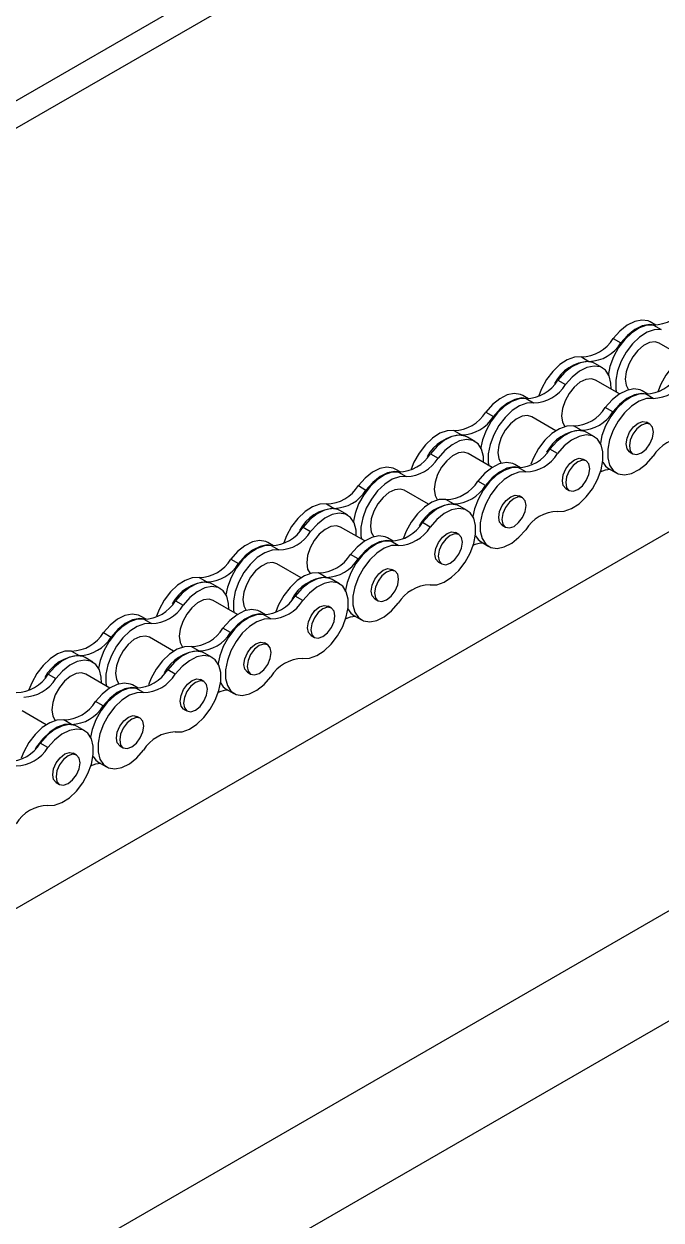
# Model space of a CAD drawing. Header units: metres. Extents: x 0 to 21025, y 0 to 14850.
# Drawn here: x 12729.4 to 12819.2, y 5215.6 to 5384.3 of the extents above; entities that cross this region are included whole.
import ezdxf

# ---------------------------------------------------------------- set-up
doc = ezdxf.new("R2010")
doc.units = ezdxf.units.M
doc.header["$LTSCALE"] = 25
doc.layers.add('SL4', color=4, linetype='Continuous')

msp = doc.modelspace()

# ---------------------------------------------------------------- linework, layer by layer
at = {"layer": 'SL4'}
for p, q in [((12132.155, 5029.361), (13069.054, 5570.221)), ((12132.155, 5025.472), (13069.054, 5566.332)), ((12230.818, 4972.404), (13167.717, 5513.264)), ((12277.116, 4945.677), (13214.015, 5486.537)), ((13220.75, 5474.871), (12283.851, 4934.011)), ((12818.466, 5341.819), (12817.667, 5342.281)), ((12818.134, 5341.847), (12819.209, 5341.227)), ((12812.462, 5339.938), (12813.537, 5339.317)), ((12822.351, 5337.313), (12818.944, 5339.28)), ((12807.972, 5337.345), (12809.046, 5336.725)), ((12810.943, 5335.793), (12809.869, 5336.414)), ((12804.664, 5334.071), (12805.739, 5333.45)), ((12813.37, 5332.129), (12809.963, 5334.096)), ((12800.506, 5331.451), (12799.706, 5331.912)), ((12800.174, 5331.479), (12801.248, 5330.858)), ((12817.35, 5332.095), (12816.551, 5332.556)), ((12818.093, 5331.502), (12817.018, 5332.123)), ((12794.501, 5329.569), (12795.576, 5328.949)), ((12812.421, 5329.593), (12811.346, 5330.213)), ((12804.39, 5326.945), (12800.983, 5328.912)), ((12807.931, 5327.001), (12806.856, 5327.621)), ((12817.643, 5327.86), (12817.178, 5328.128)), ((12790.011, 5326.977), (12791.086, 5326.357)), ((12792.983, 5325.425), (12791.908, 5326.046)), ((12809.828, 5326.069), (12808.753, 5326.69)), ((12804.623, 5323.726), (12803.548, 5324.347)), ((12786.703, 5323.702), (12787.778, 5323.082)), ((12795.41, 5321.761), (12792.003, 5323.728)), ((12808.663, 5322.675), (12808.197, 5322.944)), ((12814.779, 5323.974), (12815.245, 5323.705)), ((12782.545, 5321.082), (12781.746, 5321.544)), ((12782.213, 5321.11), (12783.288, 5320.49)), ((12799.39, 5321.726), (12798.59, 5322.188)), ((12800.133, 5321.134), (12799.058, 5321.754)), ((12811.813, 5321.62), (12812.888, 5320.999)), ((12776.541, 5319.201), (12777.616, 5318.58)), ((12794.46, 5319.224), (12793.385, 5319.845)), ((12786.43, 5316.577), (12783.023, 5318.543)), ((12799.683, 5317.491), (12799.217, 5317.76)), ((12805.799, 5318.79), (12806.265, 5318.521)), ((12772.051, 5316.609), (12773.125, 5315.988)), ((12789.97, 5316.632), (12788.895, 5317.253)), ((12791.867, 5315.701), (12790.792, 5316.321)), ((12775.022, 5315.057), (12773.948, 5315.677)), ((12768.743, 5313.334), (12769.818, 5312.714)), ((12777.449, 5311.393), (12774.042, 5313.359)), ((12786.662, 5313.358), (12785.587, 5313.978)), ((12790.703, 5312.307), (12790.237, 5312.576)), ((12796.819, 5313.606), (12797.284, 5313.337)), ((12764.585, 5310.714), (12763.785, 5311.176)), ((12764.253, 5310.742), (12765.327, 5310.121)), ((12781.429, 5311.358), (12780.63, 5311.82)), ((12782.172, 5310.766), (12781.097, 5311.386)), ((12793.853, 5311.252), (12794.928, 5310.631)), ((12776.5, 5308.856), (12775.425, 5309.477)), ((12758.58, 5308.832), (12759.655, 5308.212)), ((12768.469, 5306.208), (12765.062, 5308.175)), ((12781.722, 5307.123), (12781.257, 5307.392)), ((12787.839, 5308.421), (12788.304, 5308.153)), ((12754.09, 5306.24), (12755.165, 5305.62)), ((12772.01, 5306.264), (12770.935, 5306.884)), ((12773.907, 5305.333), (12772.832, 5305.953)), ((12757.062, 5304.688), (12755.987, 5305.309)), ((12750.782, 5302.966), (12751.857, 5302.345)), ((12759.489, 5301.024), (12756.082, 5302.991)), ((12768.702, 5302.989), (12767.627, 5303.61)), ((12778.858, 5303.237), (12779.324, 5302.968)), ((12746.624, 5300.346), (12745.825, 5300.807)), ((12763.469, 5300.99), (12762.669, 5301.451)), ((12764.212, 5300.397), (12763.137, 5301.018)), ((12772.742, 5301.939), (12772.276, 5302.207)), ((12775.892, 5300.883), (12776.967, 5300.263)), ((12746.292, 5300.374), (12747.367, 5299.753)), ((12758.539, 5298.488), (12757.464, 5299.108)), ((12740.62, 5298.464), (12741.695, 5297.844)), ((12750.509, 5295.84), (12747.102, 5297.807)), ((12769.878, 5298.053), (12770.344, 5297.784)), ((12736.13, 5295.872), (12737.204, 5295.251)), ((12754.049, 5295.896), (12752.974, 5296.516)), ((12755.946, 5294.964), (12754.871, 5295.585)), ((12763.762, 5296.754), (12763.296, 5297.023)), ((12739.101, 5294.32), (12738.027, 5294.94)), ((12732.822, 5292.597), (12733.897, 5291.977)), ((12741.528, 5290.656), (12738.121, 5292.623)), ((12750.741, 5292.621), (12749.666, 5293.241)), ((12760.898, 5292.869), (12761.363, 5292.6)), ((12745.508, 5290.621), (12744.709, 5291.083)), ((12746.251, 5290.029), (12745.176, 5290.649)), ((12754.782, 5291.57), (12754.316, 5291.839)), ((12757.932, 5290.515), (12759.007, 5289.894)), ((12732.548, 5285.472), (12729.141, 5287.438)), ((12740.579, 5288.119), (12739.504, 5288.74)), ((12751.918, 5287.685), (12752.383, 5287.416)), ((12736.089, 5285.527), (12735.014, 5286.148)), ((12745.801, 5286.386), (12745.336, 5286.655)), ((12737.986, 5284.596), (12736.911, 5285.216)), ((12732.781, 5282.253), (12731.706, 5282.873)), ((12742.937, 5282.5), (12743.403, 5282.232)), ((12736.821, 5281.202), (12736.355, 5281.471)), ((12739.971, 5280.146), (12741.046, 5279.526)), ((12733.957, 5277.316), (12734.423, 5277.047))]:
    msp.add_line(p, q, dxfattribs=at)
at = {"layer": 'SL4', "flags": 128}
for points in [[(12818.134, 5341.847), (12817.185, 5341.816), (12816.154, 5341.448), (12815.106, 5340.768), (12814.108, 5339.817), (12813.222, 5338.657), (12812.503, 5337.358), (12811.997, 5336.004), (12811.743, 5334.743)], [(12817.667, 5342.281), (12817.374, 5342.419), (12816.488, 5342.556), (12815.49, 5342.354), (12814.442, 5341.825), (12813.411, 5341.002), (12812.462, 5339.938)], [(12819.209, 5341.227), (12818.259, 5341.195), (12817.229, 5340.828), (12816.181, 5340.147), (12815.183, 5339.197), (12814.296, 5338.036), (12813.578, 5336.738), (12813.072, 5335.384), (12812.811, 5334.059), (12812.811, 5332.847), (12812.885, 5332.41)], [(12818.384, 5341.822), (12817.563, 5341.936), (12816.564, 5341.734), (12815.517, 5341.205), (12814.486, 5340.382), (12813.537, 5339.317)], [(12818.944, 5339.28), (12818.364, 5339.459), (12817.587, 5339.363), (12816.755, 5338.954), (12815.941, 5338.27), (12815.218, 5337.371), (12814.65, 5336.337), (12814.288, 5335.259), (12814.164, 5334.234)], [(12824.816, 5337.99), (12823.867, 5337.958), (12822.836, 5337.591), (12821.788, 5336.91), (12820.79, 5335.96), (12819.904, 5334.799), (12819.185, 5333.501), (12818.759, 5332.409)], [(12807.972, 5337.345), (12807.022, 5337.314), (12805.991, 5336.947), (12804.944, 5336.266), (12803.945, 5335.316), (12803.059, 5334.155), (12802.34, 5332.857), (12801.914, 5331.765)], [(12809.869, 5336.414), (12809.576, 5336.552), (12808.69, 5336.69), (12807.692, 5336.488), (12806.644, 5335.958), (12805.613, 5335.136), (12804.664, 5334.071)], [(12812.164, 5332.826), (12812.137, 5333.67), (12811.876, 5334.693), (12811.37, 5335.463), (12810.651, 5335.932), (12809.765, 5336.069), (12808.766, 5335.867), (12807.719, 5335.338), (12806.688, 5334.515), (12805.739, 5333.45)], [(12809.963, 5334.096), (12809.384, 5334.275), (12808.607, 5334.179), (12807.774, 5333.77), (12806.961, 5333.086), (12806.238, 5332.187), (12805.67, 5331.152), (12805.308, 5330.075), (12805.183, 5329.05)], [(12816.551, 5332.556), (12816.259, 5332.695), (12815.372, 5332.832), (12814.374, 5332.63), (12813.326, 5332.101), (12812.295, 5331.278), (12811.346, 5330.213)], [(12814.164, 5334.234), (12814.288, 5333.353), (12814.633, 5332.713)], [(12800.174, 5331.479), (12799.224, 5331.447), (12798.193, 5331.08), (12797.146, 5330.399), (12796.147, 5329.449), (12795.261, 5328.288), (12794.542, 5326.99), (12794.037, 5325.636), (12793.782, 5324.374)], [(12799.706, 5331.912), (12799.414, 5332.051), (12798.527, 5332.188), (12797.529, 5331.986), (12796.482, 5331.457), (12795.451, 5330.634), (12794.501, 5329.569)], [(12800.423, 5331.453), (12799.602, 5331.568), (12798.604, 5331.365), (12797.556, 5330.836), (12796.525, 5330.013), (12795.576, 5328.949)], [(12817.018, 5332.123), (12816.069, 5332.091), (12815.038, 5331.724), (12813.99, 5331.044), (12812.992, 5330.093), (12812.106, 5328.932), (12811.387, 5327.634), (12810.881, 5326.28), (12810.65, 5325.198)], [(12818.093, 5331.502), (12817.144, 5331.471), (12816.113, 5331.103), (12815.065, 5330.423), (12814.067, 5329.473), (12813.181, 5328.312), (12812.462, 5327.014), (12811.956, 5325.66), (12811.695, 5324.335), (12811.695, 5323.123), (12811.956, 5322.1), (12812.462, 5321.33), (12813.181, 5320.861), (12814.067, 5320.724), (12815.065, 5320.926), (12816.113, 5321.455), (12817.144, 5322.278), (12818.093, 5323.343)], [(12817.268, 5332.098), (12816.447, 5332.212), (12815.449, 5332.01), (12814.401, 5331.48), (12813.37, 5330.658), (12812.421, 5329.593)], [(12801.248, 5330.858), (12800.299, 5330.827), (12799.268, 5330.459), (12798.221, 5329.779), (12797.222, 5328.829), (12796.336, 5327.668), (12795.617, 5326.369), (12795.111, 5325.015), (12794.85, 5323.691), (12794.85, 5322.479), (12794.924, 5322.041)], [(12800.983, 5328.912), (12800.403, 5329.091), (12799.626, 5328.994), (12798.794, 5328.586), (12797.98, 5327.902), (12797.257, 5327.002), (12796.69, 5325.968), (12796.328, 5324.891), (12796.203, 5323.866)], [(12806.856, 5327.621), (12805.906, 5327.59), (12804.875, 5327.222), (12803.828, 5326.542), (12802.83, 5325.591), (12801.943, 5324.431), (12801.225, 5323.132), (12800.857, 5322.218)], [(12805.183, 5329.05), (12805.308, 5328.169), (12805.653, 5327.529)], [(12814.283, 5325.072), (12814.412, 5325.896), (12814.779, 5326.744), (12815.329, 5327.486), (12815.979, 5328.01), (12816.628, 5328.235), (12817.178, 5328.128)], [(12814.748, 5324.803), (12814.877, 5324.128), (12815.245, 5323.705), (12815.795, 5323.598), (12816.444, 5323.824), (12817.093, 5324.348), (12817.643, 5325.09), (12818.011, 5325.937), (12818.14, 5326.761), (12818.011, 5327.436), (12817.643, 5327.859), (12817.093, 5327.966), (12816.444, 5327.741), (12815.795, 5327.217), (12815.245, 5326.475), (12814.877, 5325.627), (12814.748, 5324.803)], [(12790.011, 5326.977), (12789.062, 5326.946), (12788.031, 5326.578), (12786.983, 5325.898), (12785.985, 5324.947), (12785.098, 5323.786), (12784.38, 5322.488), (12783.994, 5321.518)], [(12791.908, 5326.046), (12791.616, 5326.184), (12790.729, 5326.321), (12789.731, 5326.119), (12788.684, 5325.59), (12787.653, 5324.767), (12786.703, 5323.702)], [(12808.753, 5326.69), (12808.461, 5326.828), (12807.574, 5326.965), (12806.576, 5326.763), (12805.528, 5326.234), (12804.497, 5325.411), (12803.548, 5324.347)], [(12804.623, 5315.566), (12805.572, 5315.598), (12806.603, 5315.965), (12807.651, 5316.646), (12808.649, 5317.596), (12809.535, 5318.757), (12810.254, 5320.055), (12810.76, 5321.409), (12811.021, 5322.734), (12811.021, 5323.946), (12810.76, 5324.969), (12810.254, 5325.739), (12809.535, 5326.208), (12808.649, 5326.345), (12807.651, 5326.143), (12806.603, 5325.614), (12805.572, 5324.791), (12804.623, 5323.726)], [(12794.203, 5322.457), (12794.176, 5323.302), (12793.915, 5324.325), (12793.409, 5325.095), (12792.691, 5325.563), (12791.804, 5325.701), (12790.806, 5325.499), (12789.758, 5324.97), (12788.728, 5324.147), (12787.778, 5323.082)], [(12814.779, 5323.974), (12814.779, 5323.974), (12814.412, 5324.397), (12814.283, 5325.072)], [(12792.003, 5323.728), (12791.423, 5323.907), (12790.646, 5323.81), (12789.814, 5323.402), (12789, 5322.718), (12788.277, 5321.818), (12787.71, 5320.784), (12787.347, 5319.707), (12787.223, 5318.682)], [(12796.203, 5323.866), (12796.328, 5322.985), (12796.673, 5322.344)], [(12805.302, 5319.888), (12805.431, 5320.712), (12805.799, 5321.559), (12806.349, 5322.302), (12806.998, 5322.825), (12807.647, 5323.051), (12808.197, 5322.944)], [(12805.768, 5319.619), (12805.897, 5318.944), (12806.265, 5318.521), (12806.815, 5318.414), (12807.464, 5318.64), (12808.113, 5319.163), (12808.663, 5319.906), (12809.031, 5320.753), (12809.16, 5321.577), (12809.031, 5322.252), (12808.663, 5322.675), (12808.113, 5322.782), (12807.464, 5322.557), (12806.815, 5322.033), (12806.265, 5321.291), (12805.897, 5320.443), (12805.768, 5319.619)], [(12782.213, 5321.11), (12781.264, 5321.079), (12780.233, 5320.711), (12779.185, 5320.031), (12778.187, 5319.081), (12777.301, 5317.92), (12776.582, 5316.622), (12776.076, 5315.268), (12775.822, 5314.006)], [(12781.746, 5321.544), (12781.453, 5321.682), (12780.567, 5321.82), (12779.569, 5321.617), (12778.521, 5321.088), (12777.49, 5320.266), (12776.541, 5319.201)], [(12782.463, 5321.085), (12781.642, 5321.199), (12780.643, 5320.997), (12779.596, 5320.468), (12778.565, 5319.645), (12777.616, 5318.58)], [(12799.058, 5321.754), (12798.108, 5321.723), (12797.077, 5321.356), (12796.03, 5320.675), (12795.032, 5319.725), (12794.145, 5318.564), (12793.427, 5317.266), (12792.921, 5315.912), (12792.689, 5314.83)], [(12798.59, 5322.188), (12798.298, 5322.326), (12797.412, 5322.464), (12796.413, 5322.262), (12795.366, 5321.732), (12794.335, 5320.91), (12793.385, 5319.845)], [(12800.133, 5321.134), (12799.183, 5321.103), (12798.152, 5320.735), (12797.105, 5320.055), (12796.106, 5319.104), (12795.22, 5317.943), (12794.501, 5316.645), (12793.996, 5315.291), (12793.735, 5313.967), (12793.735, 5312.755), (12793.996, 5311.731), (12794.501, 5310.961), (12795.22, 5310.493), (12796.106, 5310.355), (12797.105, 5310.557), (12798.152, 5311.087), (12799.183, 5311.909), (12800.133, 5312.974)], [(12799.308, 5321.729), (12798.486, 5321.843), (12797.488, 5321.641), (12796.441, 5321.112), (12795.41, 5320.289), (12794.46, 5319.224)], [(12810.991, 5322.491), (12811.387, 5321.95), (12811.813, 5321.62)], [(12783.288, 5320.49), (12782.338, 5320.458), (12781.308, 5320.091), (12780.26, 5319.411), (12779.262, 5318.46), (12778.375, 5317.299), (12777.657, 5316.001), (12777.151, 5314.647), (12776.89, 5313.322), (12776.89, 5312.11), (12776.964, 5311.673)], [(12805.799, 5318.79), (12805.799, 5318.79), (12805.431, 5319.213), (12805.302, 5319.888)], [(12783.023, 5318.543), (12782.443, 5318.722), (12781.666, 5318.626), (12780.834, 5318.218), (12780.02, 5317.533), (12779.297, 5316.634), (12778.729, 5315.6), (12778.367, 5314.522), (12778.243, 5313.497)], [(12787.223, 5318.682), (12787.347, 5317.8), (12787.692, 5317.16)], [(12796.322, 5314.704), (12796.451, 5315.528), (12796.819, 5316.375), (12797.369, 5317.117), (12798.018, 5317.641), (12798.667, 5317.867), (12799.217, 5317.76)], [(12796.788, 5314.435), (12796.917, 5313.76), (12797.284, 5313.337), (12797.835, 5313.23), (12798.484, 5313.455), (12799.133, 5313.979), (12799.683, 5314.721), (12800.051, 5315.569), (12800.18, 5316.393), (12800.051, 5317.068), (12799.683, 5317.491), (12799.133, 5317.598), (12798.484, 5317.372), (12797.835, 5316.849), (12797.284, 5316.106), (12796.917, 5315.259), (12796.788, 5314.435)], [(12772.051, 5316.609), (12771.101, 5316.577), (12770.07, 5316.21), (12769.023, 5315.529), (12768.024, 5314.579), (12767.138, 5313.418), (12766.419, 5312.12), (12766.033, 5311.15)], [(12773.948, 5315.677), (12773.655, 5315.815), (12772.769, 5315.953), (12771.771, 5315.751), (12770.723, 5315.222), (12769.692, 5314.399), (12768.743, 5313.334)], [(12788.895, 5317.253), (12787.946, 5317.221), (12786.915, 5316.854), (12785.867, 5316.174), (12784.869, 5315.223), (12783.983, 5314.062), (12783.264, 5312.764), (12782.838, 5311.672)], [(12790.792, 5316.321), (12790.5, 5316.46), (12789.614, 5316.597), (12788.615, 5316.395), (12787.568, 5315.866), (12786.537, 5315.043), (12785.587, 5313.978)], [(12786.662, 5305.198), (12787.612, 5305.229), (12788.643, 5305.597), (12789.69, 5306.277), (12790.688, 5307.228), (12791.575, 5308.388), (12792.293, 5309.687), (12792.799, 5311.041), (12793.06, 5312.365), (12793.06, 5313.577), (12792.799, 5314.601), (12792.293, 5315.371), (12791.575, 5315.839), (12790.688, 5315.977), (12789.69, 5315.774), (12788.643, 5315.245), (12787.612, 5314.422), (12786.662, 5313.358)], [(12776.243, 5312.089), (12776.216, 5312.933), (12775.955, 5313.956), (12775.449, 5314.727), (12774.73, 5315.195), (12773.844, 5315.332), (12772.845, 5315.13), (12771.798, 5314.601), (12770.767, 5313.778), (12769.818, 5312.714)], [(12796.819, 5313.606), (12796.819, 5313.606), (12796.451, 5314.029), (12796.322, 5314.704)], [(12774.042, 5313.359), (12773.463, 5313.538), (12772.686, 5313.442), (12771.853, 5313.033), (12771.04, 5312.349), (12770.317, 5311.45), (12769.749, 5310.416), (12769.387, 5309.338), (12769.262, 5308.313)], [(12778.243, 5313.497), (12778.367, 5312.616), (12778.712, 5311.976)], [(12787.342, 5309.519), (12787.471, 5310.343), (12787.839, 5311.191), (12788.389, 5311.933), (12789.038, 5312.457), (12789.687, 5312.683), (12790.237, 5312.576)], [(12787.807, 5309.251), (12787.937, 5308.576), (12788.304, 5308.153), (12788.854, 5308.046), (12789.503, 5308.271), (12790.152, 5308.795), (12790.703, 5309.537), (12791.07, 5310.385), (12791.199, 5311.209), (12791.07, 5311.884), (12790.703, 5312.307), (12790.152, 5312.414), (12789.503, 5312.188), (12788.854, 5311.664), (12788.304, 5310.922), (12787.937, 5310.075), (12787.807, 5309.251)], [(12764.253, 5310.742), (12763.303, 5310.711), (12762.272, 5310.343), (12761.225, 5309.663), (12760.226, 5308.712), (12759.34, 5307.551), (12758.621, 5306.253), (12758.116, 5304.899), (12757.884, 5303.817)], [(12763.785, 5311.176), (12763.493, 5311.314), (12762.606, 5311.451), (12761.608, 5311.249), (12760.561, 5310.72), (12759.53, 5309.897), (12758.58, 5308.832)], [(12764.503, 5310.717), (12763.681, 5310.831), (12762.683, 5310.629), (12761.635, 5310.099), (12760.604, 5309.277), (12759.655, 5308.212)], [(12781.097, 5311.386), (12780.148, 5311.355), (12779.117, 5310.987), (12778.069, 5310.307), (12777.071, 5309.356), (12776.185, 5308.196), (12775.466, 5306.897), (12774.96, 5305.543), (12774.706, 5304.282)], [(12780.63, 5311.82), (12780.338, 5311.958), (12779.451, 5312.095), (12778.453, 5311.893), (12777.405, 5311.364), (12776.374, 5310.541), (12775.425, 5309.477)], [(12782.172, 5310.766), (12781.223, 5310.734), (12780.192, 5310.367), (12779.144, 5309.686), (12778.146, 5308.736), (12777.26, 5307.575), (12776.541, 5306.277), (12776.035, 5304.923), (12775.774, 5303.598), (12775.774, 5302.386), (12776.035, 5301.363), (12776.541, 5300.593), (12777.26, 5300.124), (12778.146, 5299.987), (12779.144, 5300.189), (12780.192, 5300.718), (12781.223, 5301.541), (12782.172, 5302.606)], [(12781.347, 5311.361), (12780.526, 5311.475), (12779.528, 5311.273), (12778.48, 5310.744), (12777.449, 5309.921), (12776.5, 5308.856)], [(12793.031, 5312.123), (12793.427, 5311.582), (12793.853, 5311.252)], [(12765.327, 5310.121), (12764.378, 5310.09), (12763.347, 5309.723), (12762.3, 5309.042), (12761.301, 5308.092), (12760.415, 5306.931), (12759.696, 5305.633), (12759.19, 5304.279), (12758.929, 5302.954), (12758.929, 5301.742), (12759.003, 5301.304)], [(12787.839, 5308.421), (12787.839, 5308.421), (12787.471, 5308.845), (12787.342, 5309.519)], [(12765.062, 5308.175), (12764.482, 5308.354), (12763.705, 5308.258), (12762.873, 5307.849), (12762.059, 5307.165), (12761.336, 5306.266), (12760.769, 5305.231), (12760.407, 5304.154), (12760.282, 5303.129)], [(12769.262, 5308.313), (12769.387, 5307.432), (12769.732, 5306.792)], [(12778.362, 5304.335), (12778.491, 5305.159), (12778.858, 5306.007), (12779.408, 5306.749), (12780.058, 5307.273), (12780.707, 5307.498), (12781.257, 5307.392)], [(12754.09, 5306.24), (12753.141, 5306.209), (12752.11, 5305.841), (12751.062, 5305.161), (12750.064, 5304.211), (12749.177, 5303.05), (12748.459, 5301.752), (12748.073, 5300.781)], [(12770.935, 5306.884), (12769.985, 5306.853), (12768.954, 5306.486), (12767.907, 5305.805), (12766.909, 5304.855), (12766.022, 5303.694), (12765.304, 5302.396), (12764.877, 5301.304)], [(12772.832, 5305.953), (12772.54, 5306.091), (12771.653, 5306.229), (12770.655, 5306.027), (12769.607, 5305.497), (12768.576, 5304.675), (12767.627, 5303.61)], [(12778.827, 5304.066), (12778.956, 5303.392), (12779.324, 5302.968), (12779.874, 5302.861), (12780.523, 5303.087), (12781.172, 5303.611), (12781.722, 5304.353), (12782.09, 5305.201), (12782.219, 5306.025), (12782.09, 5306.7), (12781.722, 5307.123), (12781.172, 5307.23), (12780.523, 5307.004), (12779.874, 5306.48), (12779.324, 5305.738), (12778.956, 5304.89), (12778.827, 5304.066)], [(12755.987, 5305.309), (12755.695, 5305.447), (12754.808, 5305.585), (12753.81, 5305.382), (12752.763, 5304.853), (12751.732, 5304.03), (12750.782, 5302.966)], [(12758.282, 5301.721), (12758.255, 5302.565), (12757.994, 5303.588), (12757.488, 5304.358), (12756.77, 5304.827), (12755.883, 5304.964), (12754.885, 5304.762), (12753.837, 5304.233), (12752.807, 5303.41), (12751.857, 5302.345)], [(12768.702, 5294.83), (12769.651, 5294.861), (12770.682, 5295.228), (12771.73, 5295.909), (12772.728, 5296.859), (12773.614, 5298.02), (12774.333, 5299.318), (12774.839, 5300.672), (12775.1, 5301.997), (12775.1, 5303.209), (12774.839, 5304.232), (12774.333, 5305.002), (12773.614, 5305.471), (12772.728, 5305.608), (12771.73, 5305.406), (12770.682, 5304.877), (12769.651, 5304.054), (12768.702, 5302.989)], [(12778.858, 5303.237), (12778.858, 5303.237), (12778.491, 5303.66), (12778.362, 5304.335)], [(12756.082, 5302.991), (12755.502, 5303.17), (12754.725, 5303.073), (12753.893, 5302.665), (12753.079, 5301.981), (12752.356, 5301.082), (12751.789, 5300.047), (12751.426, 5298.97), (12751.302, 5297.945)], [(12760.282, 5303.129), (12760.407, 5302.248), (12760.752, 5301.608)], [(12769.381, 5299.151), (12769.51, 5299.975), (12769.878, 5300.823), (12770.428, 5301.565), (12771.077, 5302.089), (12771.726, 5302.314), (12772.276, 5302.207)], [(12745.825, 5300.807), (12745.532, 5300.945), (12744.646, 5301.083), (12743.648, 5300.881), (12742.6, 5300.352), (12741.569, 5299.529), (12740.62, 5298.464)], [(12763.137, 5301.018), (12762.187, 5300.986), (12761.156, 5300.619), (12760.109, 5299.938), (12759.111, 5298.988), (12758.224, 5297.827), (12757.506, 5296.529), (12757, 5295.175), (12756.745, 5293.913)], [(12762.669, 5301.451), (12762.377, 5301.59), (12761.491, 5301.727), (12760.492, 5301.525), (12759.445, 5300.996), (12758.414, 5300.173), (12757.464, 5299.108)], [(12763.387, 5300.992), (12762.565, 5301.107), (12761.567, 5300.904), (12760.52, 5300.375), (12759.489, 5299.552), (12758.539, 5298.488)], [(12769.847, 5298.882), (12769.976, 5298.207), (12770.344, 5297.784), (12770.894, 5297.677), (12771.543, 5297.903), (12772.192, 5298.427), (12772.742, 5299.169), (12773.11, 5300.016), (12773.239, 5300.84), (12773.11, 5301.515), (12772.742, 5301.939), (12772.192, 5302.045), (12771.543, 5301.82), (12770.894, 5301.296), (12770.344, 5300.554), (12769.976, 5299.706), (12769.847, 5298.882)], [(12775.02, 5301.854), (12775.466, 5301.213), (12775.892, 5300.883)], [(12746.292, 5300.374), (12745.343, 5300.342), (12744.312, 5299.975), (12743.264, 5299.294), (12742.266, 5298.344), (12741.38, 5297.183), (12740.661, 5295.885), (12740.155, 5294.531), (12739.923, 5293.449)], [(12747.367, 5299.753), (12746.417, 5299.722), (12745.387, 5299.354), (12744.339, 5298.674), (12743.341, 5297.723), (12742.454, 5296.563), (12741.736, 5295.264), (12741.23, 5293.91), (12740.969, 5292.586), (12740.969, 5291.374), (12741.043, 5290.936)], [(12746.542, 5300.348), (12745.721, 5300.462), (12744.722, 5300.26), (12743.675, 5299.731), (12742.644, 5298.908), (12741.695, 5297.844)], [(12764.212, 5300.397), (12763.262, 5300.366), (12762.231, 5299.998), (12761.184, 5299.318), (12760.185, 5298.368), (12759.299, 5297.207), (12758.58, 5295.908), (12758.075, 5294.554), (12757.814, 5293.23), (12757.814, 5292.018), (12758.075, 5290.995), (12758.58, 5290.225), (12759.299, 5289.756), (12760.185, 5289.619), (12761.184, 5289.821), (12762.231, 5290.35), (12763.262, 5291.173), (12764.212, 5292.237)], [(12769.878, 5298.053), (12769.878, 5298.053), (12769.51, 5298.476), (12769.381, 5299.151)], [(12747.102, 5297.807), (12746.522, 5297.986), (12745.745, 5297.889), (12744.913, 5297.481), (12744.099, 5296.797), (12743.376, 5295.897), (12742.808, 5294.863), (12742.446, 5293.786), (12742.322, 5292.761)], [(12751.302, 5297.945), (12751.426, 5297.064), (12751.772, 5296.423)], [(12736.13, 5295.872), (12735.18, 5295.84), (12734.149, 5295.473), (12733.102, 5294.793), (12732.103, 5293.842), (12731.217, 5292.681), (12730.498, 5291.383), (12730.112, 5290.413)], [(12752.974, 5296.516), (12752.025, 5296.485), (12750.994, 5296.117), (12749.946, 5295.437), (12748.948, 5294.486), (12748.062, 5293.326), (12747.343, 5292.027), (12746.976, 5291.113)], [(12754.871, 5295.585), (12754.579, 5295.723), (12753.693, 5295.86), (12752.694, 5295.658), (12751.647, 5295.129), (12750.616, 5294.306), (12749.666, 5293.241)], [(12760.401, 5293.967), (12760.53, 5294.791), (12760.898, 5295.639), (12761.448, 5296.381), (12762.097, 5296.904), (12762.746, 5297.13), (12763.296, 5297.023)], [(12760.867, 5293.698), (12760.996, 5293.023), (12761.363, 5292.6), (12761.914, 5292.493), (12762.563, 5292.719), (12763.212, 5293.242), (12763.762, 5293.985), (12764.13, 5294.832), (12764.259, 5295.656), (12764.13, 5296.331), (12763.762, 5296.754), (12763.212, 5296.861), (12762.563, 5296.636), (12761.914, 5296.112), (12761.363, 5295.37), (12760.996, 5294.522), (12760.867, 5293.698)], [(12738.027, 5294.94), (12737.734, 5295.079), (12736.848, 5295.216), (12735.85, 5295.014), (12734.802, 5294.485), (12733.771, 5293.662), (12732.822, 5292.597)], [(12740.322, 5291.352), (12740.295, 5292.196), (12740.034, 5293.22), (12739.528, 5293.99), (12738.809, 5294.458), (12737.923, 5294.596), (12736.924, 5294.394), (12735.877, 5293.864), (12734.846, 5293.042), (12733.897, 5291.977)], [(12750.741, 5284.461), (12751.691, 5284.493), (12752.722, 5284.86), (12753.769, 5285.54), (12754.767, 5286.491), (12755.654, 5287.652), (12756.372, 5288.95), (12756.878, 5290.304), (12757.139, 5291.629), (12757.139, 5292.841), (12756.878, 5293.864), (12756.372, 5294.634), (12755.654, 5295.102), (12754.767, 5295.24), (12753.769, 5295.038), (12752.722, 5294.509), (12751.691, 5293.686), (12750.741, 5292.621)], [(12760.898, 5292.869), (12760.898, 5292.869), (12760.53, 5293.292), (12760.401, 5293.967)], [(12738.121, 5292.623), (12737.542, 5292.802), (12736.765, 5292.705), (12735.932, 5292.297), (12735.119, 5291.612), (12734.396, 5290.713), (12733.828, 5289.679), (12733.466, 5288.601), (12733.341, 5287.576)], [(12742.322, 5292.761), (12742.446, 5291.879), (12742.791, 5291.239)], [(12745.176, 5290.649), (12744.227, 5290.618), (12743.196, 5290.25), (12742.148, 5289.57), (12741.15, 5288.62), (12740.264, 5287.459), (12739.545, 5286.161), (12739.039, 5284.807), (12738.808, 5283.724)], [(12744.709, 5291.083), (12744.417, 5291.221), (12743.53, 5291.359), (12742.532, 5291.156), (12741.484, 5290.627), (12740.453, 5289.805), (12739.504, 5288.74)], [(12745.426, 5290.624), (12744.605, 5290.738), (12743.607, 5290.536), (12742.559, 5290.007), (12741.528, 5289.184), (12740.579, 5288.119)], [(12751.421, 5288.783), (12751.55, 5289.607), (12751.918, 5290.454), (12752.468, 5291.197), (12753.117, 5291.72), (12753.766, 5291.946), (12754.316, 5291.839)], [(12751.886, 5288.514), (12752.016, 5287.839), (12752.383, 5287.416), (12752.933, 5287.309), (12753.582, 5287.535), (12754.231, 5288.058), (12754.782, 5288.8), (12755.149, 5289.648), (12755.278, 5290.472), (12755.149, 5291.147), (12754.782, 5291.57), (12754.231, 5291.677), (12753.582, 5291.451), (12752.933, 5290.928), (12752.383, 5290.186), (12752.016, 5289.338), (12751.886, 5288.514)], [(12757.059, 5291.485), (12757.506, 5290.845), (12757.932, 5290.515)], [(12746.251, 5290.029), (12745.302, 5289.997), (12744.271, 5289.63), (12743.223, 5288.95), (12742.225, 5287.999), (12741.339, 5286.838), (12740.62, 5285.54), (12740.114, 5284.186), (12739.853, 5282.861), (12739.853, 5281.649), (12740.114, 5280.626), (12740.62, 5279.856), (12741.339, 5279.388), (12742.225, 5279.25), (12743.223, 5279.452), (12744.271, 5279.981), (12745.302, 5280.804), (12746.251, 5281.869)], [(12751.918, 5287.685), (12751.918, 5287.685), (12751.55, 5288.108), (12751.421, 5288.783)], [(12733.341, 5287.576), (12733.466, 5286.695), (12733.811, 5286.055)], [(12735.014, 5286.148), (12734.064, 5286.116), (12733.033, 5285.749), (12731.986, 5285.068), (12730.988, 5284.118), (12730.101, 5282.957), (12729.383, 5281.659), (12729.015, 5280.745)], [(12736.089, 5285.527), (12735.139, 5285.496), (12734.108, 5285.128), (12733.061, 5284.448), (12732.062, 5283.498), (12731.176, 5282.337), (12730.988, 5282.038)], [(12736.911, 5285.216), (12736.619, 5285.354), (12735.732, 5285.492), (12734.734, 5285.29), (12733.686, 5284.761), (12732.655, 5283.938), (12731.706, 5282.873)], [(12742.441, 5283.599), (12742.57, 5284.423), (12742.937, 5285.27), (12743.487, 5286.012), (12744.137, 5286.536), (12744.786, 5286.762), (12745.336, 5286.655)], [(12742.906, 5283.33), (12743.035, 5282.655), (12743.403, 5282.232), (12743.953, 5282.125), (12744.602, 5282.35), (12745.251, 5282.874), (12745.801, 5283.616), (12746.169, 5284.464), (12746.298, 5285.288), (12746.169, 5285.963), (12745.801, 5286.386), (12745.251, 5286.493), (12744.602, 5286.267), (12743.953, 5285.744), (12743.403, 5285.001), (12743.035, 5284.154), (12742.906, 5283.33)], [(12732.781, 5274.093), (12733.73, 5274.124), (12734.761, 5274.492), (12735.809, 5275.172), (12736.807, 5276.122), (12737.693, 5277.283), (12738.412, 5278.582), (12738.918, 5279.936), (12739.179, 5281.26), (12739.179, 5282.472), (12738.918, 5283.495), (12738.412, 5284.266), (12737.693, 5284.734), (12736.807, 5284.871), (12735.809, 5284.669), (12734.761, 5284.14), (12733.73, 5283.317), (12732.781, 5282.253)], [(12742.937, 5282.5), (12742.937, 5282.5), (12742.57, 5282.924), (12742.441, 5283.599)], [(12733.46, 5278.414), (12733.589, 5279.238), (12733.957, 5280.086), (12734.507, 5280.828), (12735.156, 5281.352), (12735.805, 5281.577), (12736.355, 5281.471)], [(12733.926, 5278.146), (12734.055, 5277.471), (12734.423, 5277.047), (12734.973, 5276.941), (12735.622, 5277.166), (12736.271, 5277.69), (12736.821, 5278.432), (12737.189, 5279.28), (12737.318, 5280.104), (12737.189, 5280.779), (12736.821, 5281.202), (12736.271, 5281.309), (12735.622, 5281.083), (12734.973, 5280.559), (12734.423, 5279.817), (12734.055, 5278.97), (12733.926, 5278.146)], [(12739.149, 5281.018), (12739.545, 5280.477), (12739.971, 5280.146)], [(12733.957, 5277.316), (12733.957, 5277.316), (12733.589, 5277.739), (12733.46, 5278.414)]]:
    msp.add_lwpolyline(points, dxfattribs=at)
at = {"layer": 'SL4'}
for centre, radius, start, end in [((12818.024, 5347.222), 5.376, 271.17027, 328.82435), ((12807.862, 5342.721), 5.376, 271.17027, 328.82435), ((12808.937, 5342.1), 5.376, 271.17027, 328.82435), ((12809.364, 5330.878), 5.855, 93.11014, 152.07323), ((12816.909, 5337.498), 5.376, 271.17027, 328.82435), ((12800.064, 5336.854), 5.376, 271.17027, 328.82435), ((12801.139, 5336.233), 5.376, 271.17027, 328.82435), ((12817.983, 5336.878), 5.376, 271.17027, 328.82435), ((12789.901, 5332.352), 5.376, 271.17027, 328.82435), ((12806.746, 5332.996), 5.376, 271.17027, 328.82435), ((12807.821, 5332.376), 5.376, 271.17027, 328.82435), ((12790.976, 5331.732), 5.376, 271.17027, 328.82435), ((12791.404, 5320.51), 5.855, 93.11014, 152.07323), ((12808.248, 5321.154), 5.855, 93.11014, 152.07323), ((12822.693, 5320.559), 5.376, 91.17027, 148.82435), ((12798.948, 5327.13), 5.376, 271.17027, 328.82435), ((12782.103, 5326.486), 5.376, 271.17027, 328.82435), ((12783.178, 5325.865), 5.376, 271.17027, 328.82435), ((12800.023, 5326.509), 5.376, 271.17027, 328.82435), ((12812.123, 5317.973), 3.488, 90.56121, 116.02926), ((12771.941, 5321.984), 5.376, 271.17027, 328.82435), ((12788.785, 5322.628), 5.376, 271.17027, 328.82435), ((12789.86, 5322.008), 5.376, 271.17027, 328.82435), ((12773.016, 5321.363), 5.376, 271.17027, 328.82435), ((12773.443, 5310.142), 5.855, 93.11014, 152.07323), ((12790.288, 5310.786), 5.855, 93.11014, 152.07323), ((12804.733, 5310.191), 5.376, 91.17027, 148.82435), ((12764.143, 5316.117), 5.376, 271.17027, 328.82435), ((12765.218, 5315.497), 5.376, 271.17027, 328.82435), ((12780.988, 5316.761), 5.376, 271.17027, 328.82435), ((12782.062, 5316.141), 5.376, 271.17027, 328.82435), ((12794.162, 5307.604), 3.488, 90.56121, 116.02926), ((12770.825, 5312.26), 5.376, 271.17027, 328.82435), ((12753.98, 5311.616), 5.376, 271.17027, 328.82435), ((12755.055, 5310.995), 5.376, 271.17027, 328.82435), ((12771.9, 5311.639), 5.376, 271.17027, 328.82435), ((12772.327, 5300.417), 5.855, 93.11014, 152.07323), ((12755.483, 5299.773), 5.855, 93.11014, 152.07323), ((12786.772, 5299.823), 5.376, 91.17027, 148.82435), ((12746.182, 5305.749), 5.376, 271.17027, 328.82435), ((12747.257, 5305.128), 5.376, 271.17027, 328.82435), ((12763.027, 5306.393), 5.376, 271.17027, 328.82435), ((12764.102, 5305.773), 5.376, 271.17027, 328.82435), ((12776.202, 5297.236), 3.488, 90.56121, 116.02926), ((12752.864, 5301.891), 5.376, 271.17027, 328.82435), ((12736.02, 5301.247), 5.376, 271.17027, 328.82435), ((12737.095, 5300.627), 5.376, 271.17027, 328.82435), ((12753.939, 5301.271), 5.376, 271.17027, 328.82435), ((12754.367, 5290.049), 5.855, 93.11014, 152.07323), ((12737.522, 5289.405), 5.855, 93.11014, 152.07323), ((12768.812, 5289.454), 5.376, 91.17027, 148.82435), ((12728.222, 5295.38), 5.376, 271.17027, 328.82435), ((12745.067, 5296.025), 5.376, 271.17027, 328.82435), ((12746.141, 5295.404), 5.376, 271.17027, 328.82435), ((12729.297, 5294.76), 5.376, 271.17027, 328.82435), ((12758.236, 5286.91), 3.446, 90.48436, 114.6516), ((12734.904, 5291.523), 5.376, 271.17027, 328.82435), ((12735.979, 5290.902), 5.376, 271.17027, 328.82435), ((12750.851, 5279.086), 5.376, 91.17027, 148.82435), ((12727.106, 5285.656), 5.376, 271.17027, 328.82435), ((12728.181, 5285.036), 5.376, 271.17027, 328.82435), ((12740.281, 5276.499), 3.488, 90.56121, 116.02926), ((12732.891, 5268.718), 5.376, 91.17027, 148.82435)]:
    msp.add_arc(centre, radius, start, end, dxfattribs=at)

doc.saveas('drawing.dxf')
